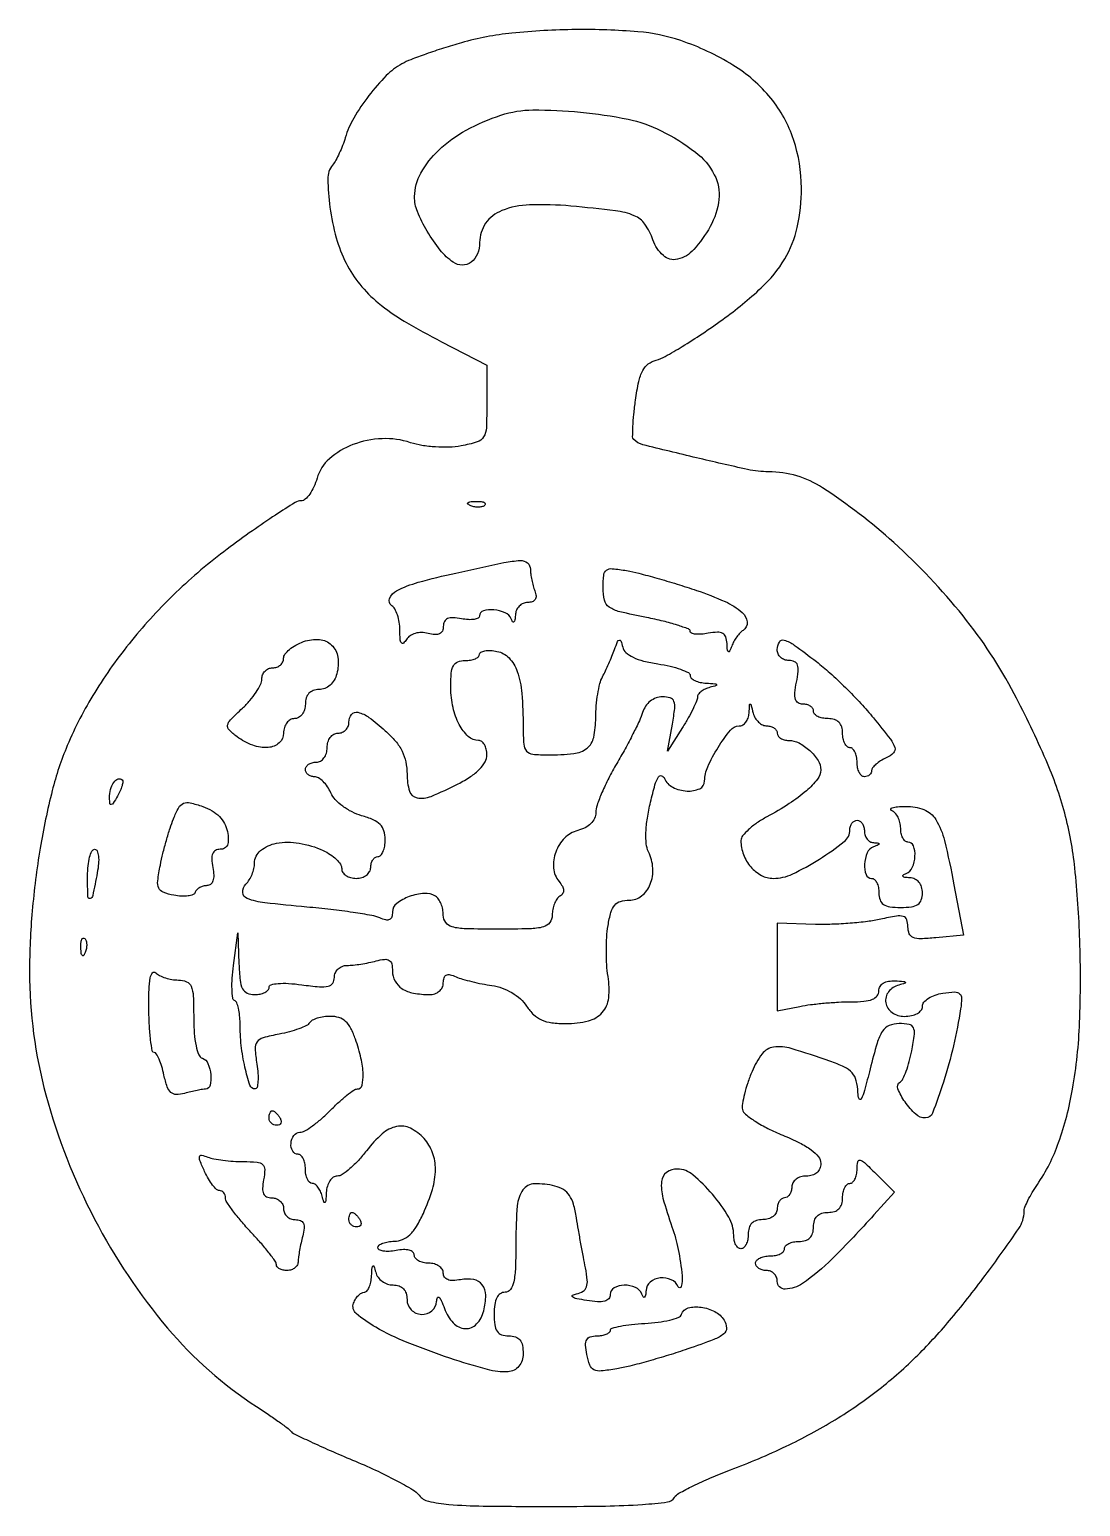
# Model space of a CAD drawing. Extents: x 0 to 145, y 0 to 204.
import ezdxf

# ---------------------------------------------------------------- set-up
doc = ezdxf.new("R2010")
doc.units = 0

msp = doc.modelspace()

# ---------------------------------------------------------------- linework, layer by layer
for points in [[(59.5, 202.081111, 0.007931), (57.04088, 201.341252, 0.007999), (54.613503, 200.525763, 0.007848), (52.522597, 199.748749, 0.031794), (51.290648, 199.176185, 0.074116), (49.141228, 197.553719, 0.030623), (46.745613, 194.794705, 0.030733), (44.666181, 191.704688, 0.060996), (43.493677, 189, -0.020247), (43.13678, 187.950178, -0.01676), (42.674979, 186.863093, -0.017085), (42.183546, 185.894182, -0.042879), (41.743598, 185.236061, 0.174776), (41.090917, 183.323773, 0.029925), (41.390991, 179.433287, 0.032915), (42.257012, 175.217764, 0.050067), (43.602598, 171.732766, 0.05428), (45.504037, 168.811327, 0.049138), (48.048238, 166.2581, 0.037863), (51.617796, 163.74579, 0.015983), (56.75, 160.904432), (63, 157.700773), (63, 152.461677, -0.010692), (62.927263, 149.060489, -0.125623), (62.548125, 147.802388, -0.184088), (61.654715, 147.103182, -0.028636), (59.437718, 146.554294, -0.038463), (57.82803, 146.37886, -0.023984), (55.929607, 146.409787, -0.024018), (54.049584, 146.621758, -0.039639), (52.497566, 147.000803, 0.089457), (48.570454, 147.555565, 0.08143), (44.557004, 146.739476, 0.089044), (41.318317, 144.794922, 0.143904), (39.60534, 142.102377, -0.036053), (39.168031, 140.914832, -0.047209), (38.594448, 139.911323, -0.055419), (37.97847, 139.215112, -0.186038), (37.42034, 139, 0.140079), (36.588956, 138.76242, 0.005508), (33.888081, 137.039961, 0.009389), (30.71989, 134.884078, 0.006458), (27.207594, 132.327527, 0.030229), (20.21002, 126.40295, 0.031184), (14.055139, 119.735644, 0.032273), (8.97775, 112.60221, 0.038766), (5.200512, 105.285595, 0.038255), (3.129916, 99.091352, 0.020168), (1.471659, 91.147723, 0.019406), (0.372838, 82.518843, 0.021853), (0.003806, 74.166613, 0.066415), (2.26205, 57.181459, 0.054108), (8.952541, 40.080344, 0.054864), (19.020542, 25.064729, 0.074001), (31.270741, 14.259822, -0.005012), (32.927098, 13.162558, -0.006726), (34.40453, 12.133124, -0.004797), (35.618741, 11.244843, -0.068491), (36, 10.86921, 0.116591), (36.4449, 10.507519, 0.003235), (38.703125, 9.433348, 0.006481), (41.398273, 8.214989, 0.004385), (44.5, 6.893243, -0.01028), (47.648963, 5.507283, -0.013056), (50.493303, 4.093498, -0.01108), (52.798246, 2.805554, -0.097266), (53.668691, 2.033393, 0.177823), (54.945755, 1.219169, 0.032416), (57.765559, 0.790653, 0.018325), (62.497201, 0.556924, 0.003178), (71.454215, 0.5, 0.003918), (79.325339, 0.561684, 0.013539), (84.41947, 0.779585, 0.013276), (87.886239, 1.114731, 0.227227), (88.822738, 1.714721, -0.128183), (89.455698, 2.318347, -0.011713), (91.398937, 3.338134, -0.014546), (93.815611, 4.448708, -0.010885), (96.537213, 5.535453, 0.021129), (104.215665, 8.785373, 0.026744), (110.992301, 12.453371, 0.028358), (116.997047, 16.617161, 0.030209), (122.359644, 21.352835, 0.022736), (127.007576, 26.427486, 0.014691), (131.935716, 32.690324, 0.009138), (136.271966, 38.776655, 0.15133), (137, 41.127023, -0.095368), (137.110392, 41.700527, -0.019004), (137.536212, 42.658361, -0.01947), (138.12661, 43.751348, -0.017057), (138.825404, 44.84563, 0.066292), (141.760533, 50.623379, 0.041389), (143.677782, 57.980996, 0.033374), (144.648254, 67.14939, 0.018058), (144.678003, 78.5, 0.01799), (143.986624, 88.436451, 0.038754), (142.592118, 95.975041, 0.038339), (140.040193, 103.25805, 0.017249), (135.647257, 112.394949, 0.049118), (128.587667, 123.151051, 0.039142), (119.049276, 133.242791, 0.039569), (109.243134, 140.794451, 0.145295), (101.813471, 143, -0.0537), (98.916177, 143.31207, -0.004956), (91.869327, 144.921259, -0.002596), (84.49019, 146.724007, -0.135978), (83.228386, 147.438281, -0.202097), (83.081903, 147.798139, -0.008517), (83.123145, 149.206301, -0.013514), (83.248305, 150.909857, -0.009079), (83.479107, 152.848087, -0.017352), (83.923818, 155.417556, -0.067642), (84.462215, 156.934007, -0.111399), (85.224848, 157.842905, -0.100493), (86.33175, 158.37826, 0.06548), (87.560011, 158.870189, 0.009265), (89.91394, 160.250179, 0.010426), (92.649651, 162.002253, 0.008707), (95.481662, 163.972737, 0.030417), (100.799803, 168.327447, 0.071095), (104.033656, 172.310923, 0.082248), (105.749087, 176.6584, 0.052685), (106.326918, 182.067302, 0.08079), (105.246963, 188.75604, 0.091305), (102.112327, 194.447723, 0.083663), (96.894936, 199.008467, 0.056279), (89.715053, 202.379571, 0.061701), (83.809521, 203.596878, 0.022482), (75.257929, 203.896985, 0.022805), (66.444054, 203.407486, 0.043854)], [(87, 189.971595, -0.046342), (91.717355, 187.034232, -0.11273), (94.332092, 183.909306, -0.146403), (94.956688, 180.5057, -0.101408), (93.75, 176.756402, -0.05267), (91.505699, 173.604348, -0.15564), (89.250237, 172.258452, -0.24608), (87.30823, 172.761293, -0.125511), (85.878104, 174.919825, 0.068725), (84.768457, 177.089988, 0.143307), (83.300615, 178.267839, 0.068092), (80.722278, 178.941534, 0.007308), (74.565926, 179.590257, 0.030295), (68.89031, 179.759434, 0.08731), (65.049878, 178.961121, 0.14535), (62.834099, 177.213555, 0.154797), (62, 174.583936, -0.096893), (61.69037, 173.001142, -0.135052), (60.815896, 171.862325, -0.162521), (59.611664, 171.456233, -0.154074), (58.374842, 171.84252, -0.071707), (56.569446, 173.529944, -0.035674), (54.785477, 176.111596, -0.035289), (53.42983, 178.828606, -0.101852), (53.035963, 180.884859, -0.125215), (53.909561, 184.131078, -0.075837), (56.373922, 187.284162, -0.06362), (60.164244, 190.041593, -0.046628), (64.941601, 192.110503, -0.077395), (69.344615, 192.825631, -0.025804), (75.886297, 192.530616, -0.02616), (82.443718, 191.54646, -0.065851)], [(62.729167, 138.395833, -0.126455), (62.402231, 138.202593, -0.060344), (61.916927, 138.123424, -0.05415), (61.359369, 138.160852, -0.051402), (60.8125, 138.316886, -0.054073), (60.395823, 138.538436, -0.470617), (60.37858, 138.720685, -0.168741), (60.670344, 138.862007, -0.018894), (61.416667, 138.921053, -0.028489), (62.112848, 138.910055, -0.077125), (62.592839, 138.799335, -0.208169), (62.77538, 138.614691, -0.296942)], [(69, 129.581787, 0.032815), (69.043146, 128.925091, 0.017107), (69.178303, 128.115525, 0.016939), (69.374442, 127.290883, 0.024761), (69.606989, 126.581787, -0.067159), (69.769113, 125.896449, -0.16701), (69.651801, 125.40165, -0.176865), (69.262395, 125.101342, -0.076855), (68.606989, 125, 0.106722), (67.987708, 124.866296, 0.094975), (67.448862, 124.485938, 0.091319), (67.073133, 123.918195, 0.089591), (66.921053, 123.25, -0.021021), (66.862835, 122.583427, -0.185333), (66.724694, 122.327933, -0.449116), (66.54862, 122.351958, -0.051902), (66.337719, 122.75, 0.198185), (65.527187, 123.577852, 0.07899), (63.957355, 123.973712, 0.093617), (62.520982, 123.833474, 0.333272), (62, 123.138672, -0.285831), (61.816555, 122.843992, -0.076393), (61.265625, 122.670744, -0.053628), (60.458177, 122.634359, -0.031701), (59.5, 122.755249, 0.033725), (58.335121, 122.897435, 0.112972), (57.581936, 122.767405, 0.179222), (57.156549, 122.370621, 0.116902), (57, 121.710197, -0.102416), (56.866653, 121.06602, -0.184302), (56.495138, 120.684988, -0.130536), (55.853413, 120.572237, -0.042551), (54.897642, 120.737018, 0.061735), (53.996002, 120.857158, 0.071274), (53.137255, 120.74213, 0.078677), (52.41595, 120.409145, 0.104575), (51.912955, 119.893399, -0.066364), (51.503833, 119.404727, -0.454647), (51.229244, 119.435661, -0.136834), (51.057454, 119.932001, -0.013886), (51.015313, 121.190983, 0.036981), (50.929198, 122.270306, 0.040834), (50.685153, 123.288856, 0.044764), (50.332033, 124.109708, 0.131118), (49.912868, 124.553851, -0.367578), (49.589464, 125.554062, -0.178636), (50.567346, 126.61366, -0.051274), (53.556984, 127.771446, -0.012401), (58.712418, 129.045213, -0.002358), (65.35915, 130.480716, -0.038989), (67.605616, 130.774525, -0.186801), (68.588101, 130.451952, -0.224726)], [(91.86548, 126.659134, -0.022246), (95.808199, 125.123086, -0.073257), (98.163751, 123.638921, -0.193748), (98.854319, 122.311017, -0.279434), (98.295661, 121.149075, 0.060961), (97.872941, 120.793433, 0.029919), (97.424666, 120.250041, 0.029153), (97.020561, 119.621883, 0.037429), (96.728891, 119, -0.014431), (96.429549, 118.277097, -0.44145), (96.263486, 118.222452, -0.249878), (96.135668, 118.422954, -0.008884), (96.078947, 119.366577, 0.07432), (95.908629, 120.249137, 0.186583), (95.489506, 120.738805, 0.137245), (94.746457, 120.905869, 0.034327), (93.5, 120.755249, -0.026789), (92.541618, 120.624764, -0.045716), (91.734375, 120.632525, -0.06194), (91.173692, 120.760678, -0.315474), (91, 121.008567, 0.31351), (90.766291, 121.344661, 0.011785), (89.2375, 121.871744, 0.017551), (87.299936, 122.414956, 0.010997), (85, 122.920217, -0.009135), (81.298374, 123.718976, -0.092572), (79.863779, 124.351753, -0.184914), (79.207383, 125.300852, -0.059914), (79, 127.025323, -0.026139), (79.090867, 128.76229, -0.212735), (79.479438, 129.435077, -0.183301), (80.277241, 129.651799, -0.018766), (82.25, 129.384134, -0.019854), (83.921864, 129.024139, -0.006091), (86.415172, 128.350246, -0.006085), (89.190045, 127.527244, -0.00663)], [(42.330615, 115.156272, -0.071738), (41.971562, 114.304681, -0.07672), (41.392801, 113.611075, -0.081748), (40.667753, 113.157373, -0.099327), (39.883369, 113, 0.082074), (39.080744, 112.867357, 0.122573), (38.485421, 112.484518, 0.117651), (38.123334, 111.853799, 0.071854), (38, 111, -0.072314), (37.888136, 110.230589, -0.08892), (37.5625, 109.583333, -0.10214), (37.075754, 109.153209, -0.130775), (36.5, 109, 0.130775), (35.924246, 108.846791, 0.10214), (35.4375, 108.416667, 0.08892), (35.111864, 107.769411, 0.072314), (35, 107, -0.216258), (34.392413, 105.660921, -0.162196), (32.880678, 105.026586, -0.10825), (30.74657, 105.327235, -0.073169), (28.584084, 106.513367, -0.03345), (27.487449, 107.46485, -0.24957), (27.290341, 108.10176, -0.149085), (27.672719, 108.827339, -0.010597), (29.334084, 110.433815, 0.028443), (30.354398, 111.493405, 0.030983), (31.216887, 112.633389, 0.032583), (31.823773, 113.691843, 0.114361), (32, 114.452251, -0.095882), (32.114337, 115.043005, -0.097147), (32.440625, 115.545349, -0.098652), (32.927611, 115.881666, -0.102287), (33.5, 116, 0.085839), (34.072788, 116.099065, 0.093829), (34.559375, 116.383919, 0.100324), (34.884817, 116.808409, 0.114016), (35, 117.306958, -0.16437), (35.19315, 117.878632, -0.055778), (35.807812, 118.521347, -0.048279), (36.697607, 119.129802, -0.039309), (37.75, 119.605743, -0.107044), (39.931963, 119.897374, -0.174352), (41.614896, 119.134404, -0.167665), (42.468454, 117.444358, -0.098117)], [(86.552988, 116.544325, -0.019398), (88.257115, 116.220754, -0.030022), (89.69369, 115.797596, -0.030085), (90.751637, 115.342002, -0.28323), (91, 114.938727, 0.212915), (91.164148, 114.570725, 0.07346), (91.660938, 114.241676, 0.057182), (92.388553, 113.997227, 0.039611), (93.25, 113.883999, -0.005718), (94.392295, 113.812001, -0.197309), (94.62878, 113.693656, -0.541772), (94.5883, 113.550633, -0.01159), (93.75, 113.310674, 0.045437), (93.080428, 113.068973, 0.055896), (92.514062, 112.722579, 0.066086), (92.126909, 112.329836, 0.162983), (92, 111.950845, -0.101866), (91.891696, 111.424762, -0.012492), (91.398192, 110.351663, -0.014366), (90.735791, 109.093957, -0.011407), (89.951291, 107.77417), (87.902582, 104.5), (88.562582, 108.25, 0.013679), (88.882542, 110.41299, 0.118814), (88.769802, 111.372047, 0.237943), (88.261263, 111.845859, 0.070834), (87.178679, 112, 0.087381), (86.307923, 111.846655, 0.080046), (85.512122, 111.403199, 0.077027), (84.871421, 110.713942, 0.07208), (84.451686, 109.847775, -0.032489), (84.006773, 108.708427, -0.007886), (83.121991, 106.890806, -0.008055), (82.038599, 104.834461, -0.007936), (80.884298, 102.803769, 0.015033), (79.780127, 100.795449, 0.01706), (78.847263, 98.80622, 0.01645), (78.172695, 97.074702, 0.084852), (78, 96.064402, -0.107095), (77.826064, 95.26165, -0.090591), (77.329396, 94.547142, -0.078468), (76.539525, 93.976002, -0.05594), (75.51523, 93.593178, 0.13774), (73.703283, 92.556542, 0.106717), (72.481238, 90.627767, 0.109759), (72.1839, 88.413408, 0.153069), (72.936891, 86.576042, -0.043568), (73.397844, 85.910361, -0.116533), (73.559872, 85.360464, -0.161022), (73.436807, 84.906592, -0.10871), (73.048558, 84.530011, 0.107553), (72.646536, 84.141851, 0.051006), (72.308014, 83.502165, 0.047243), (72.077712, 82.731514, 0.049033), (72, 81.940983, -0.160008), (71.660619, 80.907624, -0.172404), (70.783995, 80.314699, -0.057314), (68.91332, 80.053485, -0.006059), (64.5, 80, -0.006059), (60.08668, 80.053485, -0.057314), (58.216005, 80.314699, -0.172404), (57.339381, 80.907624, -0.160008), (57, 81.940983, 0.049399), (56.921669, 82.731893, 0.047393), (56.689555, 83.503668, 0.051121), (56.348336, 84.144908, 0.106918), (55.943165, 84.535126, 0.154878), (54.383704, 84.927115, 0.072054), (52.319265, 84.498059, 0.076162), (50.578957, 83.545509, 0.233606), (50, 82.373959, -0.072319), (49.899805, 81.684856, -0.213973), (49.595167, 81.330691, -0.170337), (49.068923, 81.277141, -0.044235), (48.25, 81.552562, 0.059358), (47.135141, 81.890443, 0.007009), (44.574374, 82.308106, 0.008306), (41.502988, 82.712926, 0.006719), (38.194676, 83.048208, -0.006648), (32.411033, 83.633533, -0.06193), (29.977745, 84.223482, -0.302293), (29.367049, 85.075091, -0.208024), (29.816667, 86.216667, 0.059821), (30.269846, 86.793524, 0.039045), (30.652396, 87.549718, 0.038987), (30.913469, 88.35816, 0.058674), (31, 89.093011, -0.226819), (31.83099, 90.830601, -0.124619), (34.020198, 91.836352, -0.08813), (37.140024, 91.857842, -0.064742), (40.452947, 90.839485, -0.040418), (41.427548, 90.296483, -0.046775), (42.251803, 89.626398, -0.052847), (42.820987, 88.935529, -0.146926), (43, 88.339485, 0.147555), (43.154101, 87.82867, 0.098991), (43.5875, 87.393474, 0.082646), (44.235406, 87.100076, 0.065166), (45, 87, 0.072314), (45.769411, 87.111864, 0.08892), (46.416667, 87.4375, 0.10214), (46.846791, 87.924246, 0.130775), (47, 88.5, -0.064853), (47.074694, 89.073457, -0.082425), (47.29375, 89.559375, -0.098894), (47.618646, 89.884432, -0.148195), (48, 90, 0.216995), (48.382594, 90.174246, 0.078804), (48.70625, 90.691881, 0.059923), (48.926747, 91.453511, 0.040547), (49, 92.35534, 0.073989), (48.823669, 93.540421, 0.122107), (48.307335, 94.404877, 0.09544), (47.342566, 95.063573, 0.033199), (45.75, 95.631186, -0.0485), (44.426912, 96.148826, -0.042179), (43.160778, 96.932368, -0.044289), (42.126533, 97.852341, -0.084596), (41.512872, 98.775846, 0.043994), (41.04176, 99.626776, 0.049442), (40.444744, 100.346655, 0.05581), (39.817781, 100.84145, 0.140059), (39.262872, 101, -0.077671), (38.78043, 101.075398, -0.090165), (38.370969, 101.29375, -0.100779), (38.097236, 101.618626, -0.125474), (38, 102, -0.148195), (38.115568, 102.381354, -0.098894), (38.440625, 102.70625, -0.082425), (38.926543, 102.925306, -0.064853), (39.5, 103, 0.130775), (40.075754, 103.153209, 0.10214), (40.5625, 103.583333, 0.08892), (40.888136, 104.230589, 0.072314), (41, 105, -0.072314), (41.111864, 105.769411, -0.08892), (41.4375, 106.416667, -0.10214), (41.924246, 106.846791, -0.130775), (42.5, 107, 0.099038), (43.072457, 107.114514, 0.097945), (43.559375, 107.440625, 0.097945), (43.885486, 107.927543, 0.099038), (44, 108.5, -0.170128), (44.375603, 109.571931, -0.288997), (45.242264, 109.872734, -0.103116), (46.753787, 109.172012, -0.022059), (49.008658, 107.334702, -0.034313), (50.413911, 105.898118, -0.060895), (51.325926, 104.51856, -0.06633), (51.830422, 103.045816, -0.049431), (52, 101.334702, 0.07354), (52.341351, 99.026389, 0.280149), (53.380323, 98.094958, 0.14548), (55.306294, 98.296669, 0.019618), (59.039838, 100.020324, 0.027356), (60.760033, 101.02001, 0.052364), (61.994765, 102.03033, 0.069231), (62.746459, 103.035412, 0.126648), (63, 104.020324, 0.055628), (62.915488, 104.777599, 0.075166), (62.665196, 105.41847, 0.094539), (62.295083, 105.848287, 0.169438), (61.860243, 106, -0.189681), (60.446068, 106.556507, -0.083981), (59.205738, 108.176582, -0.067138), (58.340162, 110.534886, -0.052351), (58.031803, 113.25, -0.019397), (58.092273, 115.244507, -0.10393), (58.387275, 116.285225, -0.183587), (58.985852, 116.814825, -0.090547), (60, 117, 0.041148), (60.765746, 117.063125, 0.060614), (61.4125, 117.253015, 0.079691), (61.85167, 117.531854, 0.214723), (62, 117.861328, -0.277645), (62.177771, 118.15679, -0.080294), (62.703318, 118.335193, -0.055895), (63.476684, 118.378034, -0.033149), (64.394273, 118.264962, -0.157075), (66.048966, 117.359954, -0.106569), (67.17366, 115.510501, -0.063257), (67.812681, 112.478059, -0.020339), (68, 107.875, 0.017024), (68.082119, 105.46382, 0.165168), (68.47053, 104.533408, 0.190323), (69.319032, 104.100474, 0.023918), (71.418213, 104, 0.027615), (74.968563, 104.196235, 0.138562), (76.79451, 104.937858, 0.177304), (77.718043, 106.415305, 0.051972), (78, 109.120558, -0.020991), (78.068167, 110.74358, -0.01972), (78.272307, 112.389656, -0.020133), (78.569617, 113.833475, -0.061834), (78.927002, 114.763569, 0.011816), (79.334585, 115.572487, 0.006548), (79.795476, 116.577423, 0.006526), (80.235926, 117.608082, 0.010456), (80.58176, 118.5, -0.009719), (81.006378, 119.59991, -0.222843), (81.24828, 119.822756, -0.411048), (81.464115, 119.712006, -0.019782), (81.707746, 118.855598, 0.153673), (82.162217, 118.101807, 0.069658), (83.133886, 117.459372, 0.050156), (84.59443, 116.934712, 0.023952)], [(108.402139, 116.845766, -0.020025), (110.241912, 115.308519, -0.010635), (112.400072, 113.268082, -0.010568), (114.520911, 111.085388, -0.016123), (116.257682, 109.095766, -0.006034), (118.578994, 106.185763, -0.088516), (119.187452, 105.030311, -0.282127), (119.002043, 104.278629, -0.089341), (118.007682, 103.597186, 0.032684), (117.239188, 103.189319, 0.040936), (116.589756, 102.710712, 0.045838), (116.134902, 102.2343, 0.169249), (116, 101.847186, -0.11729), (115.92314, 101.524044, -0.100565), (115.70625, 101.248861, -0.092813), (115.381905, 101.064116, -0.083359), (115, 101, -0.191087), (114.618118, 101.151477, -0.088204), (114.29375, 101.5875, -0.068025), (114.073693, 102.234582, -0.048028), (114, 103, 0.048028), (113.926307, 103.765418, 0.068025), (113.70625, 104.4125, 0.088204), (113.381882, 104.848523, 0.191087), (113, 105, -0.191087), (112.618118, 105.151477, -0.088204), (112.29375, 105.5875, -0.068025), (112.073693, 106.234582, -0.048028), (112, 107, 0.072254), (111.873159, 107.873159, 0.124864), (111.5, 108.5, 0.124864), (110.873159, 108.873159, 0.072254), (110, 109, -0.048028), (109.234582, 109.073693, -0.068025), (108.5875, 109.29375, -0.088204), (108.151477, 109.618118, -0.191087), (108, 110, 0.145864), (107.886332, 110.381347, 0.099234), (107.566719, 110.70625, 0.083228), (107.088859, 110.925239, 0.066005), (106.525, 111, -0.135864), (105.871473, 111.180922, -0.188913), (105.504273, 111.65678, -0.097725), (105.426012, 112.534153, -0.022886), (105.65, 114, 0.022111), (105.8854, 115.524707, 0.10999), (105.790737, 116.380769, 0.205499), (105.380825, 116.834608, 0.108132), (104.625, 117, -0.091158), (104.004635, 117.11405, -0.095739), (103.477344, 117.440625, -0.099562), (103.124505, 117.92771, -0.107521), (103, 118.5, -0.134561), (103.286111, 119.543878, -0.346137), (103.969451, 119.808376, -0.082245), (105.347372, 119.123501, -0.007654)], [(101.573324, 108, -0.06835), (102.118633, 107.925106, -0.084796), (102.580914, 107.70625, -0.099808), (102.890028, 107.381339, -0.141312), (103, 107, 0.154765), (103.120948, 106.618614, 0.09778), (103.461607, 106.29375, 0.080164), (103.97055, 106.074515, 0.061768), (104.571429, 106, -0.120694), (105.997186, 105.650751, -0.065521), (107.483356, 104.609143, -0.066482), (108.621886, 103.246033, -0.141711), (109, 101.938724, -0.171229), (108.54913, 100.660757, -0.04398), (107.007393, 99.058787, -0.03585), (104.662326, 97.294552, -0.019831), (101.575331, 95.470635, 0.026967), (100.206513, 94.63532, 0.034523), (99.050254, 93.717654, 0.03694), (98.227628, 92.847059, 0.172488), (98, 92.206855, 0.090206), (98.349167, 90.28721, 0.086925), (99.353679, 88.585537, 0.092893), (100.807412, 87.412687, 0.124033), (102.445441, 87, 0.11122), (105.066411, 87.590313, 0.030269), (108.808338, 89.65197, 0.025928), (112.218285, 92.065551, 0.229666), (113, 93.677632, -0.074013), (113.075206, 94.182906, -0.088217), (113.29375, 94.611554, -0.100621), (113.61865, 94.898105, -0.131295), (114, 95, -0.148195), (114.381354, 94.884432, -0.098894), (114.70625, 94.559375, -0.082425), (114.925306, 94.073457, -0.064853), (115, 93.5, 0.080979), (115.094381, 92.921074, 0.086824), (115.367188, 92.417434, 0.093931), (115.773019, 92.065889, 0.116386), (116.25, 91.921053, -0.011437), (116.903389, 91.864758, -0.382689), (117, 91.757018, -0.295955), (116.909806, 91.617987, -0.009076), (116.25, 91.337719, 0.197458), (115.39622, 90.504137, 0.087698), (115.026947, 88.944716, 0.1038), (115.240009, 87.528152, 0.313354), (116, 87, -0.191087), (116.381882, 86.848523, -0.088204), (116.70625, 86.4125, -0.068025), (116.926307, 85.765418, -0.048028), (117, 85, 0.081208), (117.159458, 84.024683, 0.166173), (117.625, 83.416667, 0.116834), (118.499083, 83.092253, 0.030703), (120, 83, 0.030703), (121.500917, 83.092253, 0.116834), (122.375, 83.416667, 0.166173), (122.840542, 84.024683, 0.081208), (123, 85, 0.074273), (122.877562, 85.819695, 0.10113), (122.521382, 86.474599, 0.108985), (121.960851, 86.904253, 0.098262), (121.25, 87.078947, -0.021021), (120.583427, 87.137165, -0.185333), (120.327933, 87.275306, -0.449116), (120.351958, 87.45138, -0.051902), (120.75, 87.662281, 0.197458), (121.60378, 88.495863, 0.087698), (121.973053, 90.055284, 0.1038), (121.759991, 91.471848, 0.313354), (121, 92, -0.184457), (120.61825, 92.145793, -0.090315), (120.29375, 92.563021, -0.070178), (120.073823, 93.183242, -0.050201), (120, 93.916667, 0.060204), (119.90689, 94.687147, 0.059088), (119.632812, 95.418476, 0.064373), (119.228318, 96.003208, 0.113869), (118.75, 96.337719, -0.358253), (118.644042, 96.532018, -0.280377), (118.81154, 96.717133, -0.051004), (119.555302, 96.857614, -0.015053), (120.714816, 96.921053, -0.101934), (123.199321, 96.472503, -0.160938), (124.839593, 95.088334, -0.078808), (126.04121, 92.193469, -0.012318), (127.343973, 86.126428), (128.657935, 79.17745), (124.828968, 78.812299, -0.016167), (122.747501, 78.681523, -0.10258), (121.708731, 78.864148, -0.204493), (121.185652, 79.383578, -0.096668), (121, 80.334865, 0.08163), (120.839375, 81.312163, 0.248782), (120.366099, 81.759592, 0.111309), (119.408757, 81.805544, 0.012367), (117.25, 81.371367, -0.024917), (115.442005, 81.05471, -0.011418), (113.059375, 80.813905, -0.011276), (110.534325, 80.674032, -0.015281), (108.25, 80.668946), (103, 80.81774), (103, 74.78387), (103, 68.75), (106.125, 69.375, -0.017999), (107.598727, 69.614948, -0.009089), (109.470313, 69.816406, -0.009015), (111.413455, 69.954641, -0.013249), (113.125, 70, 0.021394), (114.941978, 70.077781, 0.071062), (116.104167, 70.346774, 0.12927), (116.756204, 70.818647, 0.173519), (117, 71.5, -0.130876), (117.161668, 72.107057, -0.125349), (117.605666, 72.564997, -0.097187), (118.318984, 72.831613, -0.053911), (119.25, 72.883999, -0.005718), (120.392295, 72.812001, -0.197309), (120.62878, 72.693656, -0.541772), (120.5883, 72.550633, -0.01159), (119.75, 72.310674, 0.164249), (118.327582, 71.376305, 0.212166), (117.951499, 69.877653, 0.200436), (118.812003, 68.528895, 0.152996), (120.5, 68, 0.048345), (121.499347, 68.096854, 0.078445), (122.299225, 68.38865, 0.104311), (122.814776, 68.835595, 0.163609), (123, 69.386501, -0.179053), (123.20762, 69.947686, -0.073707), (123.829333, 70.487437, -0.059978), (124.742901, 70.926474, -0.045643), (125.823262, 71.187368, -0.022466), (127.452421, 71.352154, -0.196348), (128.125442, 71.120211, -0.224245), (128.393047, 70.504437, -0.029705), (128.260957, 69.050867, -0.02026), (127.278467, 63.956769, -0.020216), (125.886325, 58.955181, -0.012593), (124.386436, 54.675335, -0.311675), (123.408283, 54, -0.187868), (122.081672, 54.516692, -0.053767), (120.598803, 56.205524, -0.058557), (119.615932, 58.021279, -0.364004), (119.923626, 58.952798, 0.143586), (120.311745, 59.384749, 0.022844), (120.760699, 60.443386, 0.023715), (121.184917, 61.776909, 0.018784), (121.519507, 63.252292, 0.012827), (121.887457, 65.535328, 0.142851), (121.751404, 66.437718, 0.245588), (121.178546, 66.878409, 0.043549), (119.785175, 67, 0.099805), (118.415836, 66.723915, 0.152071), (117.495032, 65.948751, 0.071216), (116.754719, 64.321847, 0.009992), (115.785892, 60.75, -0.005171), (115.013716, 57.790538, -0.052725), (114.554537, 56.609899, -0.65988), (114.275541, 56.630037, -0.073861), (114.112008, 57.50531, 0.049861), (113.887011, 59.138636, 0.123733), (113.330558, 60.200354, 0.100147), (112.255525, 61.004458, 0.026084), (110.25, 61.829836, 0.011894), (104.929751, 63.560393, 0.106168), (102.492041, 63.75375, 0.201009), (100.916299, 62.832359, 0.062372), (99.523236, 60.401368, 0.017765), (98.93491, 58.839544, 0.019856), (98.482748, 57.29632, 0.019592), (98.203613, 55.961434, 0.091596), (98.215908, 55.179524, 0.176974), (98.626899, 54.507258, 0.025452), (99.958456, 53.554923, 0.026285), (101.71814, 52.55345, 0.01971), (103.749047, 51.633241, -0.018681), (106.072951, 50.586032, -0.044059), (107.693293, 49.595283, -0.063462), (108.679929, 48.650733, -0.171628), (108.999047, 47.75, -0.095708), (108.859781, 47.026992, -0.118198), (108.464167, 46.468631, -0.10868), (107.82864, 46.119329, -0.071634), (107, 46, 0.072314), (106.230589, 45.888136, 0.08892), (105.583333, 45.5625, 0.10214), (105.153209, 45.075754, 0.130775), (105, 44.5, -0.064853), (104.925306, 43.926543, -0.082425), (104.70625, 43.440625, -0.098894), (104.381354, 43.115568, -0.148195), (104, 43, 0.148195), (103.618646, 42.884432, 0.098894), (103.29375, 42.559375, 0.082425), (103.074694, 42.073457, 0.064853), (103, 41.5, -0.130775), (102.846791, 40.924246, -0.10214), (102.416667, 40.4375, -0.08892), (101.769411, 40.111864, -0.072314), (101, 40, 0.072254), (100.126841, 39.873159, 0.124864), (99.5, 39.5, 0.124864), (99.126841, 38.873159, 0.072254), (99, 38, -0.048028), (98.926307, 37.234582, -0.068025), (98.70625, 36.5875, -0.088204), (98.381882, 36.151477, -0.191087), (98, 36, -0.178085), (97.618359, 36.140381, -0.092208), (97.29375, 36.540198, -0.072276), (97.073956, 37.135376, -0.052412), (97, 37.838971, 0.133749), (96.319835, 40.336177, 0.043096), (94.076996, 43.491272, 0.042291), (91.382333, 46.168465, 0.172022), (89.25, 46.963556, 0.161743), (87.754218, 46.493449, 0.216195), (87.056395, 45.273934, 0.090617), (87.256873, 42.971085, 0.017904), (88.5, 39, -0.035617), (89.348889, 35.908475, -0.0239), (89.893081, 32.282902, -0.0901), (89.774625, 30.777406, -0.72142), (89.337719, 30.75, 0.191995), (88.397414, 31.733594, 0.136144), (86.873077, 31.976302, 0.143683), (85.498806, 31.398279, 0.213707), (84.921053, 30.25, -0.021021), (84.862835, 29.583427, -0.185333), (84.724694, 29.327933, -0.449116), (84.54862, 29.351958, -0.051902), (84.337719, 29.75, 0.195634), (83.455701, 30.659763, 0.108472), (81.916016, 30.969299, 0.125135), (80.535429, 30.592138, 0.270078), (80, 29.673193, -0.184001), (79.786833, 29.113549, -0.151014), (79.235556, 28.780716, -0.077982), (78.25761, 28.694672, -0.022675), (76.75, 28.866116, -0.011144), (75.377176, 29.117149, -0.095434), (74.802909, 29.355516, -0.560659), (74.810726, 29.579319, -0.075447), (75.356243, 29.786708, 0.083468), (76.258576, 30.146314, 0.175196), (76.72581, 30.726309, 0.109576), (76.833933, 31.679218, 0.02315), (76.579653, 33.343785, -0.003486), (76.294009, 34.821796, -0.001788), (75.955469, 36.678411, -0.001777), (75.620493, 38.592708, -0.002677), (75.343431, 40.26357, 0.029256), (74.930722, 42.131379, 0.080787), (74.362057, 43.348183, 0.105963), (73.541937, 44.129626, 0.0762), (72.372258, 44.621417, 0.067431), (69.544404, 44.937311, 0.237162), (67.975364, 44.102154, 0.135891), (67.184619, 41.907438, 0.018924), (67, 37.031385, -0.0084), (66.938988, 33.400081, -0.044173), (66.696668, 31.421897, -0.103063), (66.236259, 30.378552, -0.24202), (65.5, 30, 0.152103), (64.851045, 29.797909, 0.12651), (64.375, 29.25, 0.082504), (64.088963, 28.322075, 0.033607), (64, 27, 0.030703), (64.092253, 25.499083, 0.116834), (64.416667, 24.625, 0.166173), (65.024683, 24.159458, 0.081208), (66, 24, -0.07578), (66.935258, 23.857434, -0.149477), (67.55, 23.4375, -0.124434), (67.893532, 22.682766, -0.044917), (68, 21.5, -0.172156), (67.400515, 19.810496, -0.210807), (65.922787, 19.053668, -0.081171), (63.082628, 19.350662, -0.014222), (57.921339, 20.916854, -0.015043), (52.005792, 23.097296, -0.033954), (47.709787, 25.178383, -0.04463), (45.015193, 27.054445, -0.320275), (44.639758, 28.503607, -0.048417), (44.92562, 29.07602, -0.05396), (45.307623, 29.560434, -0.061261), (45.723177, 29.891604, -0.138501), (46.106989, 30, 0.220419), (46.457663, 30.162485, 0.070474), (46.771753, 30.660937, 0.054952), (47.006217, 31.388453, 0.037634), (47.116001, 32.25, -0.005718), (47.187999, 33.392295, -0.197309), (47.306344, 33.62878, -0.541772), (47.449367, 33.5883, -0.01159), (47.689326, 32.75, 0.09552), (48.009076, 32.081374, 0.075402), (48.578271, 31.514062, 0.073873), (49.302748, 31.131587, 0.084769), (50.073324, 31, -0.07822), (50.902055, 30.869556, -0.12358), (51.509166, 30.490486, -0.120404), (51.875369, 29.861261, -0.071979), (52, 29, 0.197531), (52.577252, 27.595843, 0.184425), (53.996158, 26.952019, 0.193634), (55.431368, 27.429736, 0.208406), (56.078947, 28.75, -0.081856), (56.187592, 29.263687, -0.528402), (56.401972, 29.313159, -0.105545), (56.722274, 28.859786, -0.013645), (57.162281, 27.75, 0.100945), (58.373791, 25.780114, 0.192728), (60.030699, 25.005304, 0.222499), (61.586894, 25.629104, 0.127125), (62.575091, 27.443165, 0.060799), (62.843167, 29.586026, 0.162091), (62.366959, 31.03086, 0.192634), (61.194926, 31.750119, 0.089916), (59.382783, 31.732842, -0.038349), (58.342896, 31.61565, -0.100043), (57.603935, 31.737832, -0.156987), (57.165571, 32.088505, -0.147212), (57, 32.638672, 0.145316), (56.845867, 33.157808, 0.09931), (56.4125, 33.60011, 0.083417), (55.764542, 33.898205, 0.06628), (55, 34, -0.05387), (54.234865, 34.082676, -0.07361), (53.5875, 34.327995, -0.093324), (53.15297, 34.690513, -0.174075), (53, 35.116577, 0.222095), (52.810555, 35.522036, 0.112088), (52.297256, 35.784949, 0.072403), (51.498847, 35.869548, 0.037491), (50.5, 35.755249, -0.031701), (49.541823, 35.634359, -0.053628), (48.734375, 35.670744, -0.076393), (48.183445, 35.843992, -0.285831), (48, 36.138672, -0.231705), (48.162582, 36.470674, -0.071241), (48.660938, 36.754563, -0.054671), (49.388316, 36.953001, -0.036424), (50.25, 37.025798, 0.097712), (51.388656, 37.264058, 0.090824), (52.385009, 37.920013, 0.066544), (53.310886, 39.07787, 0.027568), (54.25, 40.853412, 0.03509), (55.500385, 44.162892, 0.070587), (55.917045, 46.916994, 0.089921), (55.521343, 49.22009, 0.096814), (54.345012, 51.171259, 0.094622), (52.47034, 52.586215, 0.16806), (50.571692, 52.824518, 0.130447), (48.584687, 51.821233, 0.048084), (46.432202, 49.5, -0.023048), (45.308841, 48.160029, -0.02862), (44.141051, 47.028125, -0.029146), (43.080677, 46.214815, -0.150117), (42.381311, 46, 0.1562), (41.84527, 45.828353, 0.091209), (41.371685, 45.339062, 0.075125), (41.031146, 44.610441, 0.059001), (40.883999, 43.75, -0.005718), (40.812001, 42.607705, -0.197309), (40.693656, 42.37122, -0.541772), (40.550633, 42.4117, -0.01159), (40.310674, 43.25, 0.046657), (40.067143, 43.919531, 0.05682), (39.715479, 44.485937, 0.067019), (39.31495, 44.872626, 0.159836), (38.926676, 45, -0.203094), (38.572526, 45.15004, -0.084055), (38.272211, 45.5875, -0.064209), (38.068089, 46.234407, -0.044381), (38, 47, 0.048028), (37.926307, 47.765418, 0.068025), (37.70625, 48.4125, 0.088204), (37.381882, 48.848523, 0.191087), (37, 49, -0.271111), (36.254319, 49.4364, -0.14965), (36.022021, 50.501622, -0.135284), (36.420668, 51.58927, -0.23634), (37.25, 52.027778, 0.128228), (37.90905, 52.215353, 0.022923), (38.989583, 52.920486, 0.023437), (40.20834, 53.887817, 0.019272), (41.416667, 55.027778, -0.013247), (42.594568, 56.166162, -0.017912), (43.721354, 57.12691, -0.015027), (44.693634, 57.851051, -0.15372), (45.166667, 58, 0.344992), (45.802951, 58.498338, 0.070255), (45.958465, 60.022337, 0.047659), (45.660386, 62.236233, 0.026593), (44.902175, 64.850777, 0.036157), (44.256315, 66.346123, 0.087635), (43.526302, 67.296867, 0.108736), (42.622549, 67.819776, 0.07713), (41.461192, 68, 0.034845), (40.524083, 67.934614, 0.039582), (39.64537, 67.73955, 0.043367), (38.940795, 67.454656, 0.137428), (38.570062, 67.113363, -0.142095), (38.144509, 66.728739, -0.023429), (37.116484, 66.287085, -0.024132), (35.821555, 65.871329, -0.019245), (34.391204, 65.545568, 0.019366), (32.172218, 65.039627, 0.168088), (31.346303, 64.47947, 0.179768), (31.072298, 63.547793, 0.022797), (31.317289, 61.432205, -0.021791), (31.472353, 60.116321, -0.036999), (31.472086, 59.00821, -0.04472), (31.341361, 58.216228, -0.341919), (31.062129, 58, -0.324847), (30.364876, 58.506445, -0.022551), (29.680752, 60.984843, -0.028109), (29.170724, 63.991539, -0.027964), (29, 67.041667, 0.025071), (28.945141, 68.135063, 0.033834), (28.779688, 69.111198, 0.035917), (28.540584, 69.864501, 0.195801), (28.25, 70.166667, -0.264518), (27.986189, 70.524431, -0.021785), (27.896506, 71.723958, -0.02465), (27.924348, 73.251483, -0.01625), (28.099806, 75), (28.699613, 79.5), (28.849806, 75.25, 0.01647), (29.005682, 72.97007, 0.092053), (29.348209, 71.800024, 0.175863), (29.975113, 71.211004, 0.101872), (31, 71, 0.047074), (31.765464, 71.072228, 0.067052), (32.4125, 71.28813, 0.087195), (32.848855, 71.606227, 0.194117), (33, 71.98087, -0.334498), (33.274939, 72.345858, -0.049759), (34.239736, 72.521588, -0.036869), (35.666326, 72.53161, -0.017386), (37.5, 72.344946, 0.011762), (39.938815, 72.06894, 0.07813), (41.156573, 72.150375, 0.19487), (41.764785, 72.573326, 0.145577), (42, 73.364076, -0.105912), (42.133944, 73.989322, -0.098531), (42.514063, 74.523458, -0.095369), (43.081933, 74.884014, -0.092195), (43.75, 75.013655, 0.024706), (44.580061, 75.061189, 0.011588), (45.646875, 75.200423, 0.01145), (46.760635, 75.398325, 0.015772), (47.75, 75.630286, -0.03632), (48.898798, 75.850305, -0.170461), (49.54511, 75.705061, -0.202251), (49.89429, 75.208582, -0.053508), (50, 74.22362, 0.125136), (50.348196, 72.854138, 0.127572), (51.30665, 71.82887, 0.095379), (52.897242, 71.202568, 0.046265), (55.081787, 71, 0.078039), (55.833073, 71.117977, 0.096755), (56.451583, 71.459438, 0.106228), (56.856189, 71.978842, 0.11301), (57, 72.606989, -0.070794), (57.099598, 73.306899, -0.212369), (57.404112, 73.667534, -0.171925), (57.930388, 73.725942, -0.044885), (58.75, 73.454606, 0.030874), (59.641456, 73.131541, 0.011545), (60.926844, 72.785658, 0.011387), (62.348453, 72.472232, 0.013546), (63.703087, 72.243688, -0.05116), (65.117345, 71.894176, -0.04839), (66.459518, 71.260317, -0.049868), (67.615185, 70.404227, -0.063468), (68.47614, 69.396071, 0.056985), (69.442536, 68.234386, 0.086998), (70.529729, 67.507234, 0.073579), (71.932897, 67.120332, 0.030548), (73.900608, 67, 0.060279), (76.980742, 67.372691, 0.151845), (78.895223, 68.526058, 0.1573), (79.778397, 70.529767, 0.066092), (79.692339, 73.508464, -0.025222), (79.515962, 75.09899, -0.015052), (79.459021, 77.002486, -0.01505), (79.516728, 78.906792, -0.025126), (79.693713, 80.5, -0.026446), (80.088544, 82.318895, -0.107496), (80.609325, 83.317256, -0.150297), (81.394865, 83.829069, -0.069888), (82.61179, 84, 0.169539), (84.321171, 84.596768, 0.130732), (85.507162, 86.192882, 0.110704), (85.861022, 88.406178, 0.099132), (85.263277, 90.656859, -0.090723), (84.954566, 91.745753, -0.034118), (84.911452, 93.33623, -0.029151), (85.105463, 95.281755, -0.018913), (85.544742, 97.5, -0.00963), (86.158732, 99.87895, -0.066035), (86.632729, 100.988538, -0.35798), (87.056815, 101.142221, -0.210697), (87.473484, 100.75, 0.179331), (88.605788, 99.547117, 0.100561), (90.571195, 99.023696, 0.123555), (92.317134, 99.352301, 0.292676), (93, 100.41896, -0.107054), (93.42346, 102.37408, -0.033389), (94.853209, 105.033128, -0.029339), (96.548957, 107.414668, -0.225803), (97.75, 107.993677, 0.134917), (98.235866, 108.129858, 0.09233), (98.666888, 108.512205, 0.080311), (98.977996, 109.080664, 0.068679), (99.116001, 109.75, -0.002113), (99.198801, 110.923939, -0.392517), (99.280763, 111, -0.339035), (99.377121, 110.926177, -0.001923), (99.689326, 109.75, 0.071619), (99.971018, 109.081133, 0.07028), (100.431396, 108.514062, 0.075733), (100.993792, 108.131478, 0.112012)], [(12.122073, 98.325003, -0.009073), (11.526993, 97.343107, -0.200091), (11.258773, 97.154512, -0.446695), (11.081567, 97.281648, -0.022266), (11.030409, 98.083333, -0.068411), (11.167873, 99.24879, -0.088309), (11.616467, 100.226472, -0.14874), (12.203585, 100.6908, -0.298202), (12.75833, 100.575003, -0.22822), (12.856077, 100.295699, -0.040891), (12.746741, 99.738754, -0.036971), (12.497543, 99.055001, -0.025833)], [(27.256463, 93.438731, -0.035792), (27.387633, 92.325915, -0.110198), (27.257367, 91.583671, -0.172766), (26.872238, 91.157967, -0.123939), (26.244751, 91, 0.125176), (25.61356, 90.839465, 0.174793), (25.230024, 90.407946, 0.108828), (25.104885, 89.650362, 0.033959), (25.244751, 88.5, -0.03549), (25.372174, 87.424544, -0.089417), (25.269241, 86.64556, -0.146488), (24.949073, 86.178216, -0.171463), (24.444661, 86, 0.066424), (23.931175, 85.931482, 0.063181), (23.444161, 85.730439, 0.067889), (23.055897, 85.433276, 0.108812), (22.833333, 85.082346, -0.214777), (22.524425, 84.764762, -0.059196), (21.834266, 84.582741, -0.048568), (20.920156, 84.543821, -0.034398), (19.900337, 84.670184, -0.040485), (18.424971, 85.083234, -0.20103), (17.808496, 85.658316, -0.13901), (17.663259, 86.638502, -0.01636), (18.022394, 88.837838, -0.012062), (18.378046, 90.438007, -0.008478), (18.851893, 92.220798, -0.008561), (19.363868, 93.912594, -0.017697), (19.83274, 95.211687, -0.029602), (20.555545, 96.743251, -0.169917), (21.211936, 97.335463, -0.159341), (22.118607, 97.409429, -0.025206), (23.855818, 96.900418, -0.049042), (25.143627, 96.304439, -0.065808), (26.15631, 95.513827, -0.071789), (26.86456, 94.548884, -0.075381)], [(9.33136, 87.75, -0.004474), (8.708819, 84.631674, -0.271783), (8.340373, 84.22551, -0.498853), (8.033477, 84.445604, -0.005796), (8, 87.333333, -0.025123), (8.070644, 88.738435, -0.039878), (8.286406, 89.922917, -0.047661), (8.598217, 90.763671, -0.287663), (8.975, 91, -0.302515), (9.31672, 90.772422, -0.071756), (9.496569, 90.075292, -0.048854), (9.508618, 89.035049, -0.025519)], [(7.683114, 76.8125, -0.054073), (7.461564, 76.395823, -0.470617), (7.279315, 76.37858, -0.168741), (7.137993, 76.670344, -0.018894), (7.078947, 77.416667, -0.028489), (7.089945, 78.112848, -0.077125), (7.200665, 78.592839, -0.208169), (7.385309, 78.77538, -0.296942), (7.604167, 78.729167, -0.126455), (7.797407, 78.402231, -0.060344), (7.876576, 77.916927, -0.05415), (7.839148, 77.359369, -0.051402)], [(20.507692, 73, -0.10009), (21.634799, 72.772092, -0.198998), (22.263778, 72.134884, -0.086217), (22.552508, 70.806508, -0.010505), (22.615385, 67.814103, 0.018484), (22.694762, 65.667639, 0.034128), (22.942022, 63.940025, 0.040589), (23.314183, 62.699775, 0.222673), (23.807692, 62.230769, -0.217833), (24.584414, 61.506139, -0.071944), (24.976007, 59.956219, -0.082675), (24.887047, 58.503022, -0.344335), (24.25, 57.986345, 0.038123), (23.830376, 57.946609, 0.007565), (23.088563, 57.80721, 0.007969), (22.227736, 57.617586, 0.00734), (21.349365, 57.395698, -0.063544), (20.208703, 57.240535, -0.185755), (19.478052, 57.514754, -0.131521), (18.965253, 58.292532, -0.026294), (18.519909, 59.909353, 0.019383), (18.211148, 61.093991, 0.029318), (17.84352, 62.093819, 0.028892), (17.469791, 62.831865, 0.264865), (17.170545, 63.005776, -0.36373), (16.901804, 63.235052, -0.011341), (16.67844, 64.774503, -0.017257), (16.509371, 66.715252, -0.010472), (16.436912, 69.018863, -0.010028), (16.46226, 71.671986, -0.039612), (16.639393, 73.293749, -0.122264), (16.959518, 73.989389, -0.447047), (17.386912, 74.013088, 0.080261), (17.92553, 73.624303, 0.037805), (18.72154, 73.297595, 0.036205), (19.626394, 73.074708, 0.042309)], [(34.5, 54, -0.082592), (34.656512, 53.6179, -0.161196), (34.6254, 53.29375, -0.182303), (34.413961, 53.078288, -0.108972), (34.059017, 53, -0.093332), (33.654762, 53.076123, -0.09642), (33.311086, 53.29375, -0.099167), (33.081062, 53.618444, -0.105053), (33, 54, -0.042167), (33.032345, 54.382849, -0.061769), (33.129539, 54.70625, -0.081139), (33.272352, 54.92554, -0.210953), (33.440983, 55, -0.151918), (33.65171, 54.934461, -0.038439), (33.933975, 54.70625, -0.035638), (34.231006, 54.382774, -0.029505)], [(29.443116, 48, -0.019411), (31.340315, 47.926321, -0.164185), (32.115236, 47.595855, -0.222815), (32.404126, 46.919673, -0.038564), (32.244751, 45.5, 0.033343), (32.098242, 44.307261, 0.121329), (32.238282, 43.562712, 0.186522), (32.661525, 43.148514, 0.101798), (33.383423, 43, -0.091651), (34.000559, 42.885919, -0.095899), (34.52513, 42.559375, -0.099476), (34.876167, 42.0723, -0.106951), (35, 41.5, 0.106955), (35.123837, 40.9277, 0.099477), (35.474885, 40.440625, 0.095898), (35.999475, 40.114081, 0.091648), (36.616631, 40, -0.089952), (37.336283, 39.869475, -0.199763), (37.73538, 39.4953, -0.136451), (37.837873, 38.826446, -0.035681), (37.630286, 37.75, 0.011611), (37.398443, 36.796895, 0.010252), (37.200423, 35.79375, 0.010353), (37.059225, 34.88225, 0.030524), (37.013655, 34.25, -0.11881), (36.893209, 33.773196, -0.099467), (36.563386, 33.367188, -0.091236), (36.073943, 33.094493, -0.081769), (35.5, 33, -0.050806), (34.926037, 33.058472, -0.070761), (34.440625, 33.232551, -0.090857), (34.114219, 33.48947, -0.182678), (34, 33.791662, 0.15636), (33.84817, 34.265308, 0.010095), (32.971875, 35.440778, 0.01395), (31.840797, 36.81488, 0.0099), (30.5, 38.293981, -0.012442), (29.159468, 39.787979, -0.016799), (28.028125, 41.207702, -0.013845), (27.172725, 42.427559, -0.147011), (27, 43.00232, 0.082768), (26.936491, 43.383351, 0.092559), (26.753401, 43.706931, 0.10061), (26.480713, 43.923302, 0.118096), (26.160515, 44, -0.194877), (25.761515, 44.161651, -0.035252), (25.217006, 44.769534, -0.033377), (24.645893, 45.616526, -0.024756), (24.12742, 46.619689, -0.009186), (23.470736, 48.134091, -0.150722), (23.42081, 48.67766, -0.410968), (23.703329, 48.864111, -0.042501), (24.548693, 48.619689, 0.045), (25.390548, 48.380825, 0.015148), (26.652568, 48.182034, 0.014931), (28.069071, 48.045513, 0.016557)], [(116.323309, 40.646611, -0.012782), (110.566615, 34.61091, -0.0455), (106.459205, 31.203246, -0.14395), (104.099624, 30.432604, -0.422952), (103, 31.5, 0.099038), (102.885486, 32.072457, 0.097945), (102.559375, 32.559375, 0.097945), (102.072457, 32.885486, 0.099038), (101.5, 33, -0.064853), (100.926543, 33.074694, -0.082425), (100.440625, 33.29375, -0.098894), (100.115568, 33.618646, -0.148195), (100, 34, -0.191087), (100.151477, 34.381882, -0.088204), (100.5875, 34.70625, -0.068025), (101.234582, 34.926307, -0.048028), (102, 35, 0.048028), (102.765418, 35.073693, 0.068025), (103.4125, 35.29375, 0.088204), (103.848523, 35.618118, 0.191087), (104, 36, -0.191087), (104.151477, 36.381882, -0.088204), (104.5875, 36.70625, -0.068025), (105.234582, 36.926307, -0.048028), (106, 37, 0.072254), (106.873159, 37.126841, 0.124864), (107.5, 37.5, 0.124864), (107.873159, 38.126841, 0.072254), (108, 39, -0.072254), (108.126841, 39.873159, -0.124864), (108.5, 40.5, -0.124864), (109.126841, 40.873159, -0.072254), (110, 41, 0.072254), (110.873159, 41.126841, 0.124864), (111.5, 41.5, 0.124864), (111.873159, 42.126841, 0.072254), (112, 43, -0.048028), (112.073693, 43.765418, -0.068025), (112.29375, 44.4125, -0.088204), (112.618118, 44.848523, -0.191087), (113, 45, 0.187497), (113.381808, 45.148393, 0.089364), (113.70625, 45.574148, 0.069187), (113.926237, 46.206578, 0.049189), (114, 46.954545, -0.042837), (114.088021, 47.98004, -0.433302), (114.408288, 48.190689, -0.131465), (114.996334, 47.871416, -0.006641), (116.573309, 46.335782), (119.146617, 43.762473)], [(45.5, 40, -0.082592), (45.656512, 39.6179, -0.161196), (45.6254, 39.29375, -0.182303), (45.413961, 39.078288, -0.108972), (45.059017, 39, -0.093332), (44.654762, 39.076123, -0.09642), (44.311086, 39.29375, -0.099167), (44.081062, 39.618444, -0.105053), (44, 40, -0.042167), (44.032345, 40.382849, -0.061769), (44.129539, 40.70625, -0.081139), (44.272352, 40.92554, -0.210953), (44.440983, 41, -0.151918), (44.65171, 40.934461, -0.038439), (44.933975, 40.70625, -0.035638), (45.231006, 40.382774, -0.029505)], [(95.671768, 26.153976, -0.129025), (96.00737, 25.075236, -0.241162), (95.63702, 24.264078, -0.077336), (94.270373, 23.490923, -0.007419), (90.662315, 22.191684, -0.007762), (88.037838, 21.335692, -0.006636), (85.247709, 20.513761, -0.006698), (82.691286, 19.834207, -0.018894), (80.883079, 19.451383, -0.017741), (78.742592, 19.159841, -0.137152), (77.756815, 19.33181, -0.194304), (77.178453, 19.963118, -0.042262), (76.771751, 21.413675, -0.03042), (76.602858, 22.7253, -0.13925), (76.760975, 23.469029, -0.200327), (77.244918, 23.867775, -0.073572), (78.138672, 24, 0.038403), (78.851935, 24.054864, 0.057114), (79.455278, 24.220312, 0.074736), (79.868228, 24.462788, 0.223984), (80.006956, 24.75, -0.330519), (80.237982, 25.055352, -0.020715), (81.402179, 25.344247, -0.024012), (82.932079, 25.581416, -0.014847), (84.746882, 25.719778, 0.02), (86.584928, 25.878976, 0.028769), (88.190418, 26.177623, 0.028218), (89.422628, 26.555899, 0.227499), (89.823259, 26.969778, -0.25101), (90.73599, 27.832412, -0.101326), (92.501082, 27.944412, -0.086877), (94.406575, 27.330007, -0.132598)]]:
    msp.add_lwpolyline(points, format="xyb", close=True)

doc.saveas('drawing.dxf')
